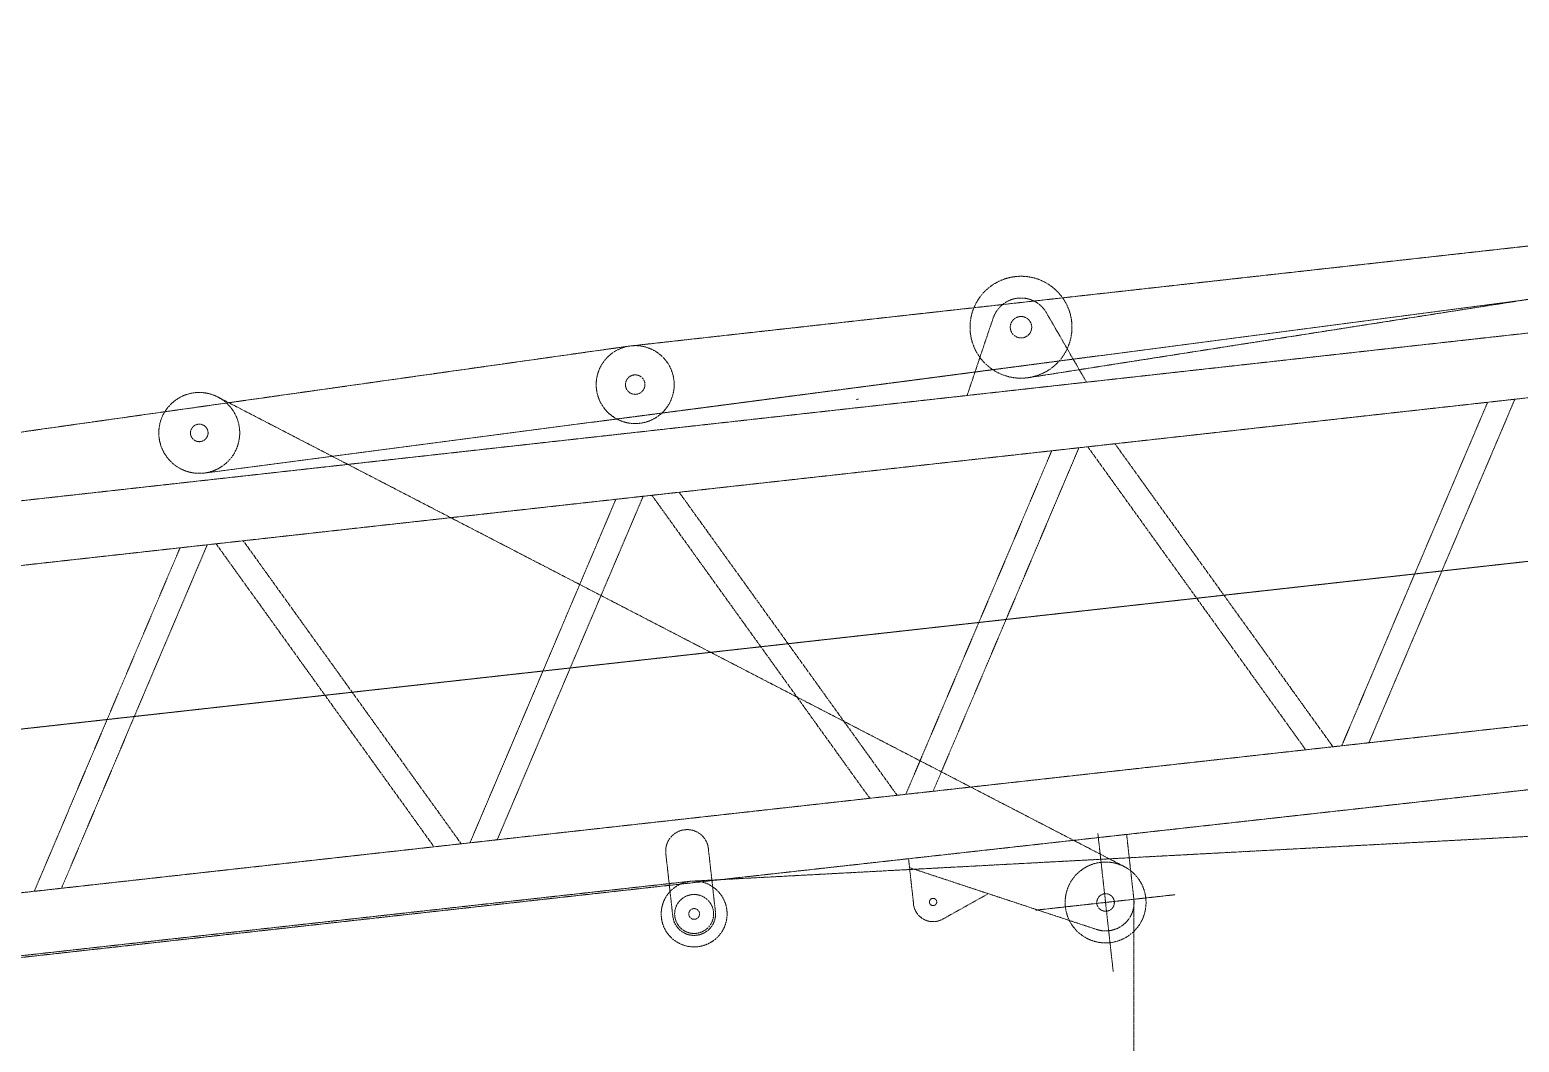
# Model space of a CAD drawing. Extents: x -77424 to 170509, y -26698 to 150000.
# Drawn here: x 50970 to 66254, y 32087 to 42481 of the extents above; entities that cross this region are included whole.
import ezdxf

# ---------------------------------------------------------------- set-up
doc = ezdxf.new("R2010")
doc.units = 0
doc.header["$LTSCALE"] = 3.5
doc.header["$MEASUREMENT"] = 0
doc.linetypes.add('CENTER', pattern=[2, 1.25, -0.25, 0.25, -0.25])
doc.linetypes.add('PHANTOM', pattern=[2.5, 1.25, -0.25, 0.25, -0.25, 0.25, -0.25])
doc.layers.add('_REFERENCE', color=253, linetype='CONTINUOUS')
doc.layers.add('CENTRELINES', color=1, linetype='CENTER', lineweight=5)

# ---------------------------------------------------------------- blocks, each defined once
blk = doc.blocks.new('ZPMC MAIN CRANE STOWED POSITION')
at = {"layer": '_REFERENCE', "linetype": 'PHANTOM', "lineweight": 15, "ltscale": 3}
for p, q in [((38741, 21125), (80674, 26625)), ((47200, 22105), (72569, 26082)), ((16363, 18558), (78615, 25490)), ((43115, 22430), (65477, 24921)), ((16469, 17905), (78688, 24834)), ((46834, 22718), (46566, 21921)), ((47379, 22772), (47791, 22058)), ((16381, 18649), (43104, 22429)), ((38878, 21905), (48178, 17085)), ((45429, 21880), (45451, 21883)), ((52187, 21883), (50689, 18356)), ((51907, 21852), (50410, 18325)), ((16839, 14586), (79057, 21515)), ((48083, 21426), (50320, 18315)), ((47435, 21354), (45937, 17826)), ((47714, 21385), (46217, 17858)), ((47804, 21395), (50041, 18283)), ((16879, 13926), (79131, 20859)), ((42962, 20856), (41465, 17328)), ((43242, 20887), (41744, 17360)), ((43331, 20897), (45568, 17785)), ((43611, 20928), (45848, 17816)), ((38490, 20358), (36993, 16830)), ((38769, 20389), (37272, 16861)), ((38859, 20399), (41096, 17287)), ((39138, 20430), (41375, 17318)), ((57211, 17656), (43747, 16935)), ((48065, 16009), (47908, 17424)), ((48277, 16749), (48203, 17415)), ((43474, 17220), (43546, 16574)), ((43911, 17269), (43983, 16623)), ((45965, 17165), (46017, 16698)), ((45982, 17071), (47895, 16439)), ((30310, 15440), (43727, 16934)), ((46783, 16806), (46316, 16545)), ((47270, 16637), (48703, 16796)), ((48277, 9816), (48277, 16749))]:
    blk.add_line(p, q, dxfattribs=at)
for centre, radius in [((47119, 22622), 523), ((47119, 22622), 110), ((43160, 22033), 400), ((43160, 22033), 100), ((38687, 21537), 415), ((38687, 21537), 90), ((47987, 16716), 415), ((43765, 16598), 338), ((43765, 16598), 200), ((46217, 16721), 37.5), ((47987, 16716), 90), ((43765, 16598), 55)]:
    blk.add_circle(centre, radius, dxfattribs=at)
for centre, radius, start, end in [((47119, 22622), 300, 29.999, 161.3544), ((43693, 17244), 220, 6.3544, 186.3544), ((46217, 16721), 202, 186.3544, 299.3093), ((47987, 16716), 292, 251.7263, 6.3544), ((43765, 16598), 220, 186.3544, 6.3544)]:
    blk.add_arc(centre, radius, start, end, dxfattribs=at)
at = {"layer": 'CENTRELINES'}
blk.add_line((80498, 23356), (5295, 14981), dxfattribs=at)

msp = doc.modelspace()

# ---------------------------------------------------------------- block references
at = {"layer": '_REFERENCE'}
msp.add_blockref('ZPMC MAIN CRANE STOWED POSITION', (14022.6, 16805.4), dxfattribs=at)

doc.saveas('drawing.dxf')
